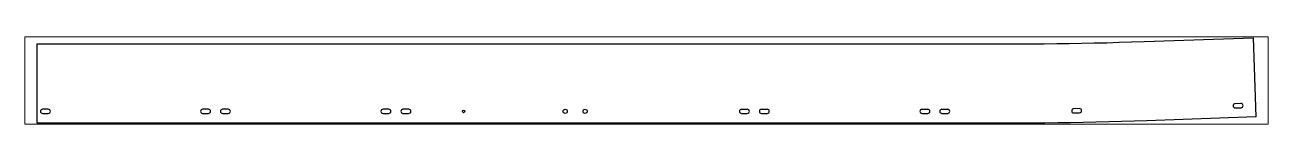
# Paper-space layout 'Layout1' of a CAD drawing. Header units: millimetres. Extents: x 0 to 257, y 88 to 107.
# The model-space entities are those that its viewports show. They can reach past a viewport. Long polylines and large blocks are cut down to what shows.
import ezdxf

# ---------------------------------------------------------------- set-up
doc = ezdxf.new("R2010")
doc.units = ezdxf.units.MM
doc.header["$LTSCALE"] = 25
doc.layers.add('3_Pezzi', color=7, linetype='Continuous')
doc.layers.add('5_Bulloni', color=7, linetype='Continuous')

msp = doc.modelspace()

# ---------------------------------------------------------------- linework, layer by layer
at = {"layer": '3_Pezzi', "color": 3, "linetype": 'Continuous'}
for p, q in [((7565.5, 0), (7565.5, 200)), ((7565.5, 200), (10000, 200)), ((10000, 200), (10031.3, 200.1)), ((10031.3, 200.1), (10062.7, 200.2)), ((10062.7, 200.2), (10094.1, 200.5)), ((10094.1, 200.5), (10125.4, 200.8)), ((10125.4, 200.8), (10156.8, 201.3)), ((10156.8, 201.3), (10188.2, 201.8)), ((10188.2, 201.8), (10219.5, 202.5)), ((10219.5, 202.5), (10250.9, 203.2)), ((10250.9, 203.2), (10282.3, 204.1)), ((10282.3, 204.1), (10313.6, 205)), ((10313.6, 205), (10345, 206.1)), ((10345, 206.1), (10618.6, 215.8)), ((10618.6, 215.8), (10625.7, 15.9)), ((10000, 0), (7565.5, 0)), ((10032, 0.1), (10000, 0)), ((10064, 0.2), (10032, 0.1)), ((10096, 0.5), (10064, 0.2)), ((10128, 0.8), (10096, 0.5)), ((10160, 1.3), (10128, 0.8)), ((10192, 1.8), (10160, 1.3)), ((10224, 2.5), (10192, 1.8)), ((10256, 3.3), (10224, 2.5)), ((10288, 4.2), (10256, 3.3)), ((10320, 5.1), (10288, 4.2)), ((10352.1, 6.2), (10320, 5.1)), ((10625.7, 15.9), (10352.1, 6.2))]:
    msp.add_line(p, q, dxfattribs=at)
at = {"layer": '5_Bulloni', "color": 4, "linetype": 'Continuous'}
for p, q in [((7593.7, 35.3), (7579.2, 35.3)), ((7995.7, 35.3), (7981.2, 35.3)), ((8045.7, 35.3), (8031.2, 35.3)), ((8448.7, 35.3), (8434.2, 35.3)), ((8498.7, 35.3), (8484.2, 35.3)), ((9348.7, 35.2), (9334.2, 35.2)), ((9398.7, 35.2), (9384.2, 35.2)), ((9801.7, 35.2), (9787.2, 35.2)), ((9851.7, 35.2), (9837.2, 35.2)), ((10182.7, 36.9), (10168.2, 36.7)), ((10587.8, 49.8), (10573.3, 49.3)), ((10573.7, 38.8), (10588.2, 39.3)), ((7579.2, 24.8), (7593.7, 24.8)), ((7981.2, 24.8), (7995.7, 24.8)), ((8031.2, 24.8), (8045.7, 24.8)), ((8434.2, 24.8), (8448.7, 24.8)), ((8484.2, 24.8), (8498.7, 24.8)), ((9334.2, 24.7), (9348.7, 24.7)), ((9384.2, 24.7), (9398.7, 24.7)), ((9787.2, 24.7), (9801.7, 24.7)), ((9837.2, 24.7), (9851.7, 24.7)), ((10168.4, 26.2), (10182.9, 26.4))]:
    msp.add_line(p, q, dxfattribs=at)
at = {"layer": '5_Bulloni', "color": 2, "linetype": 'Continuous'}
for centre, radius in [((8636.5, 30), 3.25), ((8891.5, 30), 5.25), ((8941.5, 30), 5.25)]:
    msp.add_circle(centre, radius, dxfattribs=at)
at = {"layer": '5_Bulloni', "color": 4, "linetype": 'Continuous'}
for centre, start, end in [((7579.2, 30), 90, 270), ((7593.7, 30), 270, 90), ((7981.2, 30), 90, 270), ((7995.7, 30), 270, 90), ((8031.2, 30), 90, 270), ((8045.7, 30), 270, 90), ((8434.2, 30), 90, 270), ((8448.7, 30), 270, 90), ((8484.2, 30), 90, 270), ((8498.7, 30), 270, 90), ((9334.2, 30), 90, 270), ((9348.7, 30), 270, 90), ((9384.2, 30), 90, 270), ((9398.7, 30), 270, 90), ((9787.2, 30), 90, 270), ((9801.7, 30), 270, 90), ((9837.2, 30), 90, 270), ((9851.7, 30), 270, 90), ((10168.3, 31.4), 91.0125, 271.0125), ((10182.8, 31.7), 271.0125, 91.0125), ((10573.5, 44.1), 92.0254, 272.0254), ((10588, 44.6), 272.0254, 92.0254)]:
    msp.add_arc(centre, 5.25, start, end, dxfattribs=at)

psp = doc.layouts.get("Layout1")

# ---------------------------------------------------------------- viewports
at = {"layer": '0'}
psp.add_viewport(center=(128.5, 97.5), size=(257, 18.12057), view_center_point=(9095.57, 107.88), view_height=220.08345, dxfattribs=at)

doc.saveas('drawing.dxf')
